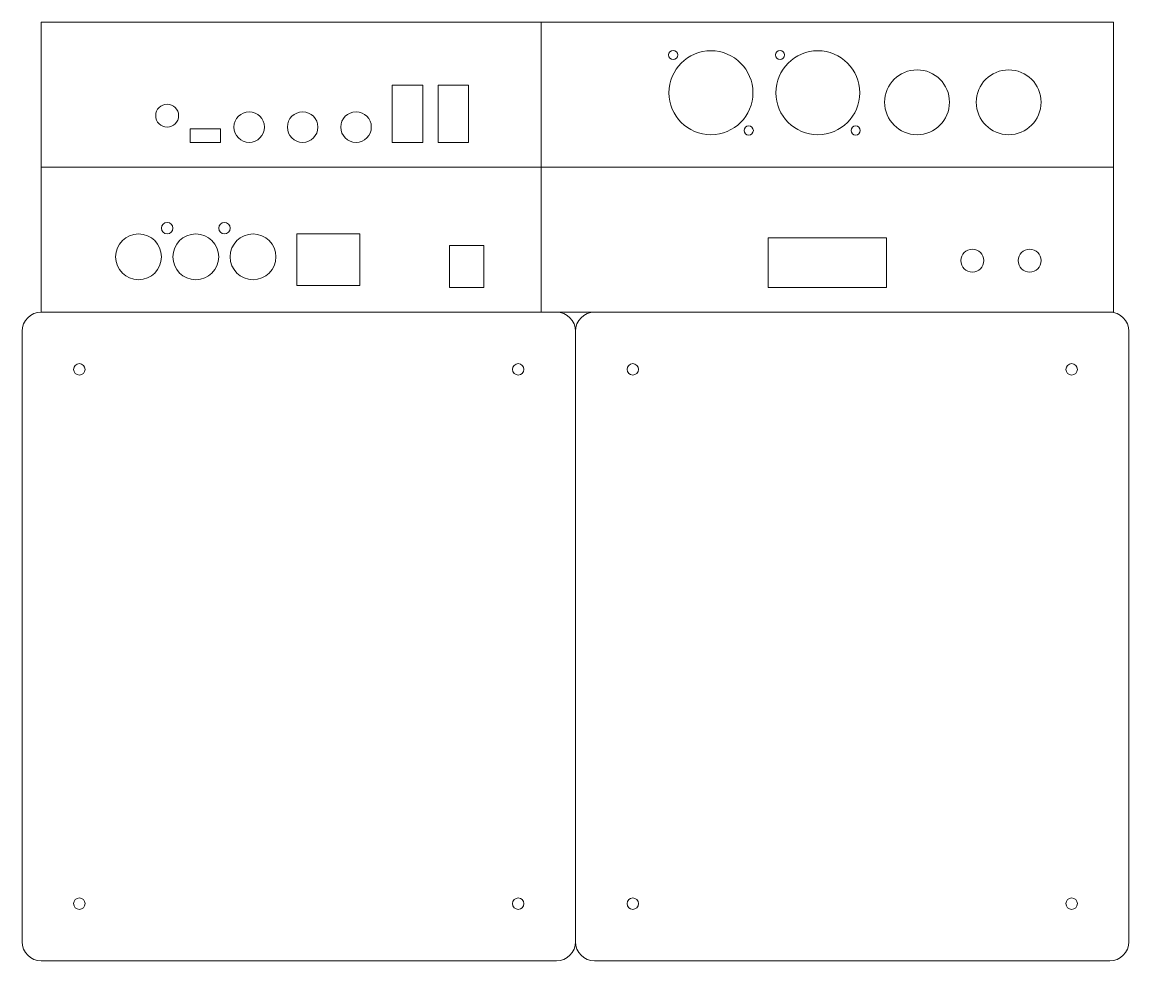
# Model space of a CAD drawing. Header units: millimetres. Extents: x 5 to 295, y 22 to 268.
import ezdxf

# ---------------------------------------------------------------- set-up
doc = ezdxf.new("R2010")
doc.units = ezdxf.units.MM
doc.layers.get('0').update_dxf_attribs({"linetype": 'CONTINUOUS', "lineweight": 0})

msp = doc.modelspace()

# ---------------------------------------------------------------- linework, layer by layer
for p, q in [((10, 268), (141, 268)), ((10, 230), (10, 268)), ((141, 230), (141, 268)), ((141, 268), (291, 268)), ((291, 268), (291, 230)), ((110, 251.5), (102, 251.5)), ((102, 251.5), (102, 236.5)), ((110, 236.5), (110, 251.5)), ((122, 251.5), (114, 251.5)), ((114, 251.5), (114, 236.5)), ((122, 236.5), (122, 251.5)), ((57, 240), (49, 240)), ((49, 240), (49, 236.5)), ((57, 236.5), (57, 240)), ((49, 236.5), (57, 236.5)), ((102, 236.5), (110, 236.5)), ((114, 236.5), (122, 236.5)), ((10, 230), (141, 230)), ((10, 192), (10, 230)), ((141, 192), (141, 230)), ((141, 230), (291, 230)), ((291, 230), (291, 192)), ((77, 199), (77, 212.5)), ((77, 212.5), (93.5, 212.5)), ((93.5, 212.5), (93.5, 199)), ((117, 198.5), (117, 209.5)), ((117, 209.5), (126, 209.5)), ((126, 209.5), (126, 198.5)), ((200.5, 198.5), (200.5, 211.5)), ((200.5, 211.5), (231.5, 211.5)), ((231.5, 211.5), (231.5, 198.5)), ((93.5, 199), (77, 199)), ((126, 198.5), (117, 198.5)), ((200.5, 198.5), (231.5, 198.5)), ((141, 192), (10, 192)), ((291, 192), (141, 192)), ((5, 27), (5, 187)), ((150, 187), (150, 27)), ((295, 187), (295, 27)), ((145, 22), (10, 22)), ((290, 22), (155, 22))]:
    msp.add_line(p, q)
for centre, radius in [((175.6, 259.4), 1.2), ((185.5, 249.5), 11), ((203.6, 259.4), 1.2), ((213.5, 249.5), 11), ((239.5, 247), 8.5), ((263.5, 247), 8.5), ((43, 243.5), 3), ((64.5, 240.5), 4), ((78.5, 240.5), 4), ((92.5, 240.5), 4), ((195.4, 239.6), 1.2), ((223.4, 239.6), 1.2), ((43, 214), 1.5), ((58, 214), 1.5), ((35.5, 206.5), 6), ((50.5, 206.5), 6), ((65.5, 206.5), 6), ((254, 205.5), 3), ((269, 205.5), 3), ((20, 177), 1.5), ((135, 177), 1.5), ((165, 177), 1.5), ((280, 177), 1.5), ((20, 37), 1.5), ((135, 37), 1.5), ((165, 37), 1.5), ((280, 37), 1.5)]:
    msp.add_circle(centre, radius)
for centre, start, end in [((10, 187), 90, 180), ((145, 187), 0, 90), ((155, 187), 90, 180), ((290, 187), 0, 90), ((10, 27), 180, 270), ((145, 27), 270, 0), ((155, 27), 180, 270), ((290, 27), 270, 0)]:
    msp.add_arc(centre, 5, start, end)

doc.saveas('drawing.dxf')
